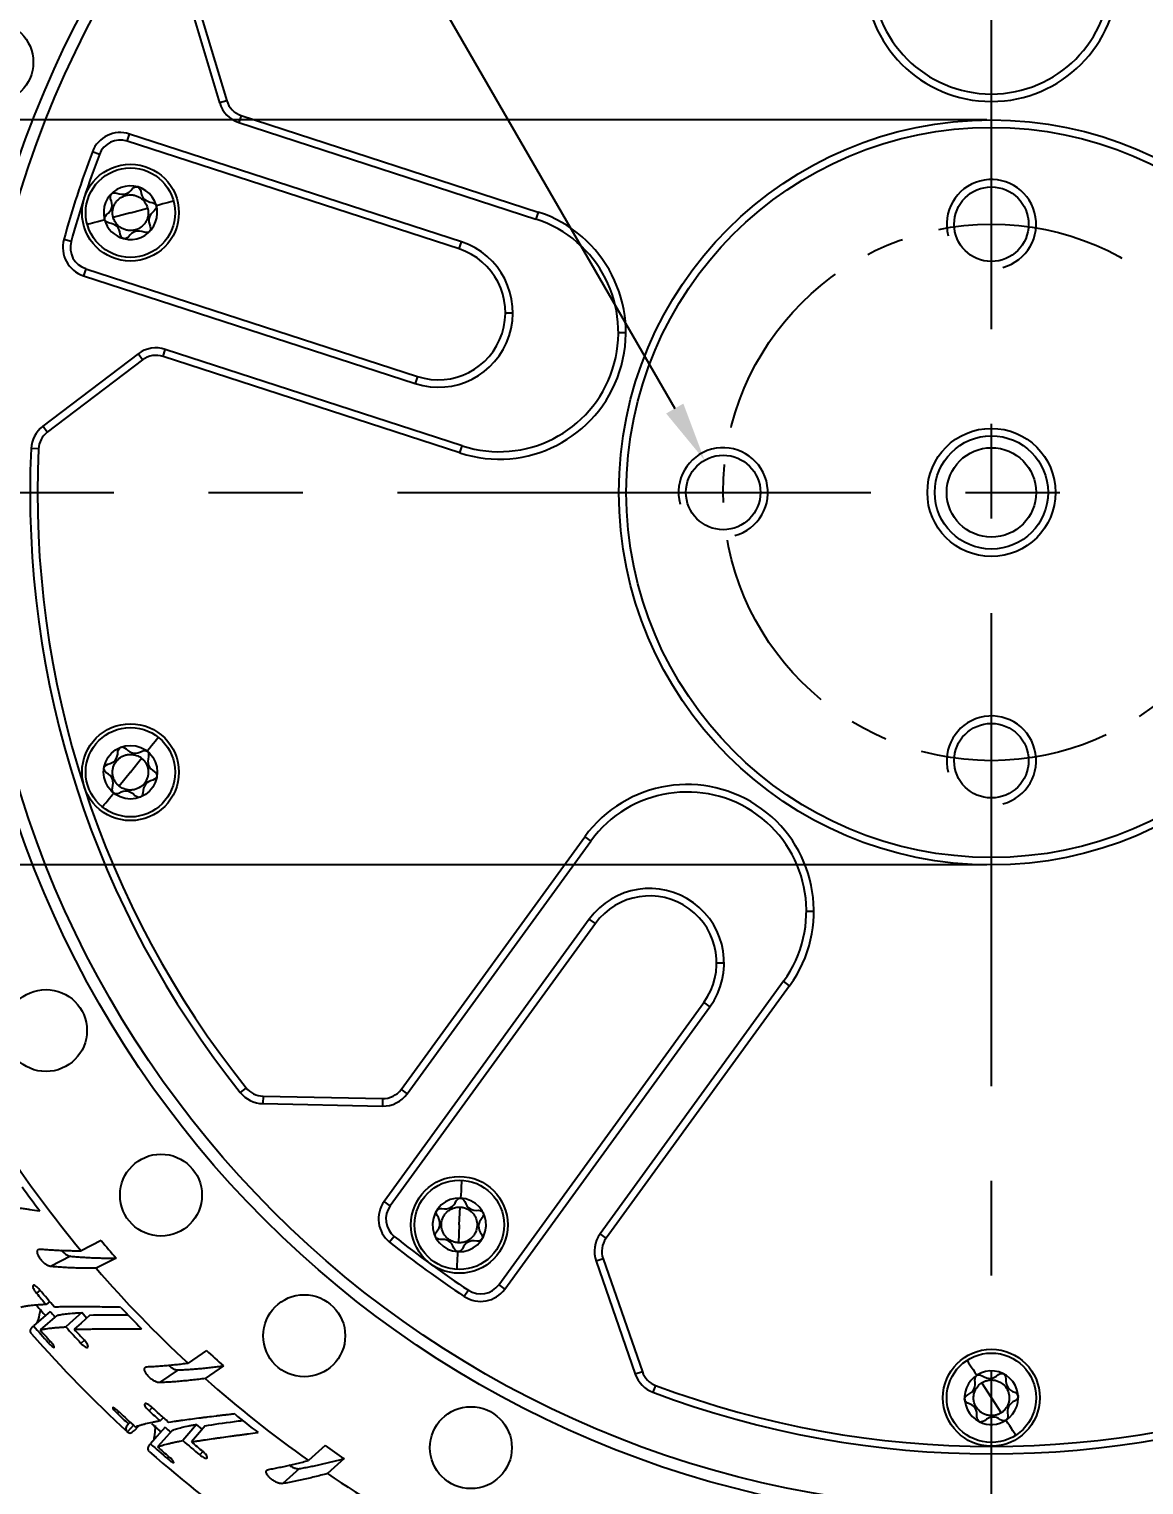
# Model space of a CAD drawing. Header units: millimetres. Extents: x 0 to 594, y 0 to 420.
# Drawn here: x 379.4 to 454.2, y 143.4 to 241.1 of the extents above; entities that cross this region are included whole.
import ezdxf

# ---------------------------------------------------------------- set-up
doc = ezdxf.new("R2010")
doc.units = ezdxf.units.MM
doc.header["$PDSIZE"] = -1
doc.linetypes.add('CENTERX2', pattern=[20.32, 12.7, -2.54, 2.54, -2.54])
doc.layers.add('중심선', color=1, linetype='CENTERX2')
doc.layers.add('치수', color=4, linetype='Continuous')
doc.styles.add('누리로봇 문자스타일_20230829', font='GOTHIC.TTF')
doc.dimstyles.new('A2기본 치수스타일', dxfattribs={"dimtxt": 4, "dimasz": 4, "dimexe": 0.5, "dimexo": 0.3, "dimgap": 1, "dimtad": 1, "dimtoh": 1, "dimdec": 1, "dimzin": 12, "dimdsep": 46, "dimtxsty": '누리로봇 문자스타일_20230829', "dimcen": 0.09, "dimclrd": 3, "dimclre": 3, "dimclrt": 3, "dimadec": 0, "dimazin": 3, "dimtm": 1e-09, "dimtfac": 1, "dimtdec": 1, "dimtofl": 0, "dimtmove": 0, "dimatfit": 3, "dimfxl": 1, "dimfrac": 2, "dimarcsym": 0})
doc.dimstyles.new('A2지시선 치수스타일', dxfattribs={"dimtxt": 4, "dimasz": 4, "dimexe": 0.5, "dimexo": 0.3, "dimgap": 0.396875, "dimtad": 0, "dimtih": 1, "dimtoh": 1, "dimdec": 1, "dimzin": 12, "dimdsep": 46, "dimtxsty": '누리로봇 문자스타일_20230829', "dimcen": 0.09, "dimclrd": 3, "dimclre": 3, "dimclrt": 3, "dimadec": 0, "dimazin": 3, "dimtm": 1e-09, "dimtfac": 1, "dimtdec": 1, "dimtofl": 0, "dimtmove": 0, "dimatfit": 3, "dimfxl": 1, "dimfrac": 2, "dimarcsym": 0})

# ---------------------------------------------------------------- blocks, each defined once
blk = doc.blocks.new('*D56')
at = {"layer": 'Defpoints', "color": 0}
for p in [(444, 235), (345.35, 185), (444, 185)]:
    blk.add_point(p, dxfattribs=at)
at = {"layer": '치수', "color": 3, "lineweight": -2}
for p, q in [((443.7, 235), (344.85, 235)), ((345.35, 231.5), (345.35, 188.5)), ((443.7, 185), (344.85, 185))]:
    blk.add_line(p, q, dxfattribs=at)
at = {"layer": '치수', "color": 3}
for points in [[(344.767, 231.5), (345.933, 231.5), (345.35, 235)], [(344.767, 188.5), (345.933, 188.5), (345.35, 185)]]:
    blk.add_solid(points, dxfattribs=at)
at = {"layer": '치수', "color": 3, "insert": (340.271, 210), "char_height": 5, "attachment_point": 5, "rotation": 90, "style": '누리로봇 문자스타일_20230829'}
blk.add_mtext('{\\fISOCPEUR|b0|i0|c0|p34;%%C}50 {\\H0.66x;\\S 0^ -0.04;}', dxfattribs=at)
blk = doc.blocks.new('*D65')
at = {"color": 3, "lineweight": -2}
for p, q in [((372.55, 295.65), (376.55, 295.65)), ((376.55, 295.65), (422.75, 215.629)), ((426, 209.91), (426, 210.09)), ((425.91, 210), (426.09, 210))]:
    blk.add_line(p, q, dxfattribs=at)
at = {"color": 3}
blk.add_solid([(423.327, 215.962), (422.173, 215.296), (424.75, 212.165)], dxfattribs=at)
at = {"layer": 'Defpoints', "color": 0}
for p in [(424.75, 212.165), (427.25, 207.835)]:
    blk.add_point(p, dxfattribs=at)
at = {"color": 3, "insert": (341.296, 295.65), "char_height": 4, "attachment_point": 4, "style": '누리로봇 문자스타일_20230829'}
blk.add_mtext('{\\fPMingLiU|b0|i0|c129|p0;4-M6x5DP\\PPCD36}', dxfattribs=at)

msp = doc.modelspace()

# ---------------------------------------------------------------- linework, layer by layer
at = {"color": 7, "linetype": 'Continuous', "lineweight": 25}
for p, q in [((389.888, 243.825), (392.21, 236.141)), ((390.367, 243.97), (392.689, 236.286)), ((392.689, 236.286), (392.21, 236.141)), ((393.661, 235.293), (393.507, 234.818)), ((393.507, 234.818), (413.436, 228.343)), ((393.661, 235.293), (413.591, 228.818)), ((386.004, 233.576), (386.158, 234.051)), ((408.275, 226.339), (386.004, 233.576)), ((408.429, 226.815), (386.158, 234.051)), ((384.137, 232.681), (383.67, 232.858)), ((386.223, 228.773), (385.064, 228.459)), ((386.223, 228.773), (387.378, 229.085)), ((413.591, 228.818), (413.436, 228.343)), ((382.239, 226.837), (381.756, 226.969)), ((408.275, 226.339), (408.429, 226.815)), ((383.222, 225.016), (383.068, 224.541)), ((383.222, 225.016), (405.494, 217.78)), ((383.068, 224.541), (405.339, 217.304)), ((411.384, 222.06), (411.884, 222.06)), ((418.964, 220.734), (419.464, 220.734)), ((386.736, 219.292), (380.341, 214.441)), ((387.038, 218.894), (380.643, 214.043)), ((387.038, 218.894), (386.736, 219.292)), ((388.408, 219.125), (388.563, 219.601)), ((408.337, 212.65), (388.408, 219.125)), ((408.492, 213.126), (388.563, 219.601)), ((405.494, 217.78), (405.339, 217.304)), ((380.643, 214.043), (380.341, 214.441)), ((408.337, 212.65), (408.492, 213.126)), ((442.485, 213.485), (442.477, 213.482)), ((380.051, 212.916), (379.552, 212.939)), ((442.477, 206.518), (442.485, 206.515)), ((386.223, 191.227), (386.974, 192.159)), ((386.223, 191.227), (385.469, 190.292)), ((404.389, 169.941), (416.706, 186.894)), ((404.794, 169.647), (417.11, 186.6)), ((416.706, 186.894), (417.11, 186.6)), ((431.583, 181.898), (432.083, 181.898)), ((417.016, 181.366), (403.252, 162.421)), ((417.421, 181.072), (403.656, 162.127)), ((417.421, 181.072), (417.016, 181.366)), ((425.561, 178.427), (426.061, 178.427)), ((430.055, 177.196), (417.738, 160.243)), ((430.459, 176.902), (418.142, 159.949)), ((430.459, 176.902), (430.055, 177.196)), ((410.937, 156.837), (424.702, 175.782)), ((411.342, 156.543), (425.106, 175.488)), ((424.702, 175.782), (425.106, 175.488)), ((393.978, 170.053), (393.588, 169.741)), ((395.119, 169.489), (395.109, 168.989)), ((395.119, 169.489), (403.145, 169.323)), ((403.145, 169.323), (403.134, 168.823)), ((404.389, 169.941), (404.794, 169.647)), ((395.109, 168.989), (403.134, 168.823)), ((403.656, 162.127), (403.252, 162.421)), ((408.292, 160.852), (408.352, 162.047)), ((408.292, 160.852), (408.232, 159.653)), ((418.142, 159.949), (417.738, 160.243)), ((384.257, 159.793), (382.921, 159.112)), ((403.931, 160.076), (403.618, 159.686)), ((382.196, 158.742), (380.859, 158.061)), ((385.256, 158.618), (383.919, 157.937)), ((417.939, 158.574), (417.467, 158.41)), ((417.467, 158.41), (420.104, 150.829)), ((417.939, 158.574), (420.577, 150.993)), ((380.157, 156.468), (379.919, 156.268)), ((408.901, 156.465), (408.627, 156.046)), ((410.937, 156.837), (411.342, 156.543)), ((380.803, 155.709), (380.566, 155.506)), ((383.283, 154.598), (382.95, 154.962)), ((391.322, 152.425), (390.086, 151.575)), ((389.415, 151.114), (388.179, 150.264)), ((392.465, 151.39), (391.229, 150.54)), ((420.577, 150.993), (420.104, 150.829)), ((421.465, 150.082), (421.289, 149.614)), ((444, 149.25), (443.346, 150.252)), ((387.691, 148.593), (387.481, 148.364)), ((444, 149.25), (444.656, 148.244)), ((386.195, 147.617), (386.085, 147.499)), ((388.43, 147.925), (388.222, 147.692)), ((386.486, 147.047), (386.755, 147.342)), ((391.034, 147.147), (390.656, 147.464)), ((399.288, 146.041), (398.173, 145.038)), ((400.556, 145.165), (399.441, 144.161)), ((397.568, 144.493), (396.453, 143.489))]:
    msp.add_line(p, q, dxfattribs=at)
at = {"color": 8, "linetype": 'Continuous', "lineweight": 25}
for p, q in [((380.83, 153.052), (380.712, 152.946)), ((383.129, 153.112), (382.902, 152.899)), ((385.465, 148.298), (385.356, 148.183)), ((386.426, 147.402), (386.019, 146.96)), ((391.076, 145.654), (390.878, 145.413)), ((388.803, 145.294), (388.701, 145.174))]:
    msp.add_line(p, q, dxfattribs=at)
at = {"color": 7, "linetype": 'Continuous', "lineweight": 25, "flags": 128}
for points in [[(389.119, 229.555), (389.097, 229.549), (389.031, 229.532), (388.924, 229.503), (388.78, 229.464), (388.605, 229.416), (388.404, 229.362), (388.187, 229.303), (387.961, 229.242)], [(383.327, 227.99), (383.349, 227.996), (383.415, 228.014), (383.522, 228.043), (383.666, 228.082), (383.842, 228.129), (384.042, 228.183), (384.26, 228.242), (384.486, 228.303)], [(384.485, 228.306), (384.485, 228.306), (384.485, 228.305), (384.485, 228.305), (384.485, 228.305), (384.485, 228.304), (384.485, 228.304), (384.486, 228.304), (384.486, 228.303)], [(385.758, 227.034), (385.761, 227.033), (385.762, 227.033), (385.764, 227.032), (385.766, 227.032), (385.768, 227.031), (385.769, 227.031)], [(388.106, 193.563), (388.092, 193.545), (388.049, 193.492), (387.979, 193.405), (387.886, 193.289), (387.772, 193.147), (387.641, 192.986), (387.5, 192.811), (387.353, 192.628)], [(384.34, 188.892), (384.355, 188.91), (384.398, 188.963), (384.467, 189.049), (384.561, 189.165), (384.675, 189.307), (384.805, 189.468), (384.947, 189.644), (385.094, 189.826)], [(408.443, 163.848), (408.442, 163.825), (408.438, 163.757), (408.433, 163.646), (408.425, 163.497), (408.416, 163.316), (408.406, 163.109), (408.394, 162.884), (408.382, 162.65)], [(408.141, 157.856), (408.143, 157.879), (408.146, 157.947), (408.152, 158.058), (408.159, 158.207), (408.168, 158.389), (408.179, 158.596), (408.19, 158.821), (408.202, 159.054)], [(408.199, 159.055), (408.199, 159.055), (408.199, 159.055), (408.2, 159.055), (408.2, 159.055), (408.201, 159.055), (408.201, 159.055), (408.201, 159.055), (408.202, 159.054)], [(408.202, 159.054), (408.203, 159.054), (408.204, 159.054), (408.205, 159.054), (408.206, 159.054), (408.208, 159.054), (408.209, 159.054), (408.21, 159.054)], [(380.837, 155.043), (380.21, 154.498), (379.718, 154.069)], [(381.274, 154.776), (380.653, 154.229), (380.165, 153.799)], [(382.95, 154.962), (382.355, 154.426), (381.887, 154.004)], [(383.504, 154.8), (382.916, 154.264), (382.455, 153.843)], [(442.361, 151.763), (442.373, 151.743), (442.411, 151.686), (442.471, 151.593), (442.553, 151.468), (442.652, 151.316), (442.766, 151.142), (442.889, 150.954), (443.016, 150.758)], [(443.184, 147.646), (443.185, 147.645), (443.186, 147.645), (443.187, 147.644), (443.188, 147.643), (443.19, 147.643), (443.192, 147.641), (443.193, 147.641)], [(444.981, 147.741), (444.981, 147.741), (444.982, 147.741), (444.982, 147.741), (444.982, 147.742), (444.983, 147.742), (444.983, 147.742), (444.983, 147.742), (444.984, 147.742)], [(445.639, 146.737), (445.627, 146.757), (445.589, 146.814), (445.529, 146.907), (445.447, 147.032), (445.348, 147.184), (445.234, 147.358), (445.111, 147.546), (444.984, 147.742)], [(388.551, 147.269), (388.001, 146.647), (387.568, 146.157)], [(389.019, 147.061), (388.474, 146.437), (388.046, 145.947)], [(390.656, 147.464), (390.136, 146.855), (389.728, 146.376)], [(391.227, 147.376), (390.714, 146.768), (390.311, 146.29)]]:
    msp.add_lwpolyline(points, dxfattribs=at)
at = {"color": 7, "linetype": 'Continuous', "lineweight": 25}
for centre, radius in [((444, 210), 69), ((444, 210), 68.2), ((376.95, 238.868), 2.75), ((444, 210), 25), ((444, 210), 24.5), ((386.223, 228.773), 3.25), ((386.223, 228.773), 3), ((444, 228), 2.5), ((444, 210), 4.3), ((444, 210), 3.8), ((426, 210), 2.5), ((386.223, 191.227), 3.25), ((444, 192), 2.5), ((386.223, 191.227), 3), ((386.223, 191.227), 1.8), ((380.557, 173.89), 2.75), ((388.272, 162.847), 2.75), ((408.292, 160.852), 3.25), ((408.292, 160.852), 3), ((397.885, 153.41), 2.75), ((444, 149.25), 3.25), ((444, 149.25), 3), ((409.069, 145.9), 2.75)]:
    msp.add_circle(centre, radius, dxfattribs=at)
msp.add_circle((444, 210), 3)
for centre, radius, start, end in [((444, 244.736), 8.5, 180, 0), ((444, 244.736), 8, 180, 0), ((394.125, 236.72), 2, 196.81646, 252), ((394.125, 236.72), 1.5, 196.81646, 252), ((385.54, 232.149), 2, 72, 159.24942), ((385.54, 232.149), 1.5, 72, 159.24942), ((444, 210), 64.515, 159.24942, 164.75058), ((444, 210), 64.015, 159.24942, 164.75058), ((386.223, 228.773), 1.8, 255.37831, 195.02628), ((444, 228), 3, 285, 195), ((410.964, 220.734), 8.5, 252, 71.99998), ((386.223, 228.773), 1.8, 195.12132, 255.02632), ((410.964, 220.734), 8, 252, 71.99998), ((383.686, 226.443), 2, 164.75058, 252), ((383.686, 226.443), 1.5, 164.75058, 252), ((406.884, 222.06), 5, 252, 71.99998), ((406.884, 222.06), 4.5, 252, 71.99998), ((387.945, 217.699), 2, 72, 127.18354), ((387.945, 217.699), 1.5, 72, 127.18354), ((381.55, 212.848), 2, 127.18354, 177.38911), ((381.55, 212.848), 1.5, 127.18354, 177.38911), ((426, 210), 3, 285, 195), ((444, 210), 64.515, 177.38911, 218.61089), ((444, 210), 64.015, 177.38911, 218.61089), ((444, 192), 3, 285, 195), ((423.583, 181.898), 8.5, 324, 143.99998), ((423.583, 181.898), 8, 324, 143.99998), ((421.061, 178.427), 5, 324, 143.99998), ((421.061, 178.427), 4.5, 324, 143.99998), ((395.15, 170.989), 1.5, 218.61089, 268.81646), ((395.15, 170.989), 2, 218.61089, 268.81646), ((403.176, 170.823), 2, 268.81646, 324), ((403.176, 170.823), 1.5, 268.81646, 324), ((444, 210), 79.5, 213.41045, 219.79934), ((444, 210), 80.015, 215.61088, 217.04301), ((404.87, 161.246), 2, 144, 231.24942), ((408.292, 160.852), 1.8, 267.37831, 267.02628), ((404.87, 161.246), 1.5, 144, 231.24942), ((419.356, 159.067), 2, 144, 199.18354), ((445.337, 210.681), 79.5, 219.79934, 220.91045), ((444, 210), 64.515, 231.24942, 236.75058), ((444, 210), 64.015, 231.24942, 236.75058), ((419.356, 159.067), 1.5, 144, 199.18354), ((444, 210), 79.5, 220.91045, 227.29934), ((409.724, 157.719), 2, 236.75058, 324), ((409.724, 157.719), 1.5, 236.75058, 324), ((444, 210), 83.627, 219.97978, 220.66492), ((444, 210), 84.15, 220.41853, 221.02586), ((444, 210), 83.724, 221.02588, 221.36092), ((444, 210), 80.015, 223.11088, 224.54301), ((444, 210), 85.65, 221.23146, 227.39388), ((444, 210), 85.208, 221.02588, 222.03454), ((444, 210), 85.05, 221.36091, 222.0346), ((444, 210), 83.627, 222.03519, 223.06289), ((444, 210), 83.315, 222.37917, 223.06687), ((445.236, 210.85), 79.5, 227.29934, 228.41045), ((444, 210), 79.5, 228.41045, 234.79934), ((421.993, 151.486), 2, 199.18354, 249.38911), ((421.993, 151.486), 1.5, 199.18354, 249.38911), ((444, 149.25), 1.8, 303.12132, 243.02628), ((444, 210), 64.515, 249.38911, 290.61089), ((444, 210), 64.015, 249.38911, 290.61089), ((444, 210), 85.208, 226.50855, 227.181), ((444, 210), 85.05, 226.503, 227.51354), ((444, 210), 83.627, 227.47978, 228.16492), ((444, 210), 84.15, 227.94031, 228.52607), ((444, 210), 80.015, 230.61088, 232.04301), ((444, 149.25), 1.8, 243.37831, 303.0263), ((444, 210), 83.724, 228.52588, 228.86092), ((444, 210), 85.65, 228.73205, 234.89379), ((444, 210), 85.208, 228.52588, 229.53454), ((444, 210), 85.05, 228.86091, 229.5346), ((444, 210), 83.627, 229.53519, 230.56289), ((444, 210), 83.315, 229.87917, 230.56687), ((445.115, 211.004), 79.5, 234.79934, 235.91045), ((444, 210), 79.5, 235.91045, 242.29934)]:
    msp.add_arc(centre, radius, start, end, dxfattribs=at)
for points in [[(384.626, 228.642), (384.994, 228.92), (385.083, 229.272), (384.893, 229.698)], [(384.893, 229.698), (384.863, 229.857), (384.88, 229.97), (384.942, 230.037)], [(384.95, 230.045), (385.02, 230.111), (385.14, 230.127), (385.312, 230.091)], [(385.312, 230.091), (385.736, 229.911), (386.086, 230.01), (386.36, 230.388)], [(386.36, 230.388), (386.483, 230.493), (386.589, 230.535), (386.678, 230.514)], [(386.688, 230.512), (386.781, 230.484), (386.854, 230.388), (386.909, 230.221)], [(386.909, 230.221), (386.965, 229.763), (387.226, 229.51), (387.69, 229.462)], [(384.485, 228.306), (384.462, 228.4), (384.509, 228.512), (384.626, 228.642)], [(387.821, 228.903), (387.452, 228.625), (387.363, 228.273), (387.554, 227.847)], [(387.69, 229.462), (387.843, 229.408), (387.932, 229.338), (387.959, 229.25)], [(387.962, 229.239), (387.984, 229.146), (387.937, 229.034), (387.821, 228.903)], [(384.757, 228.083), (384.604, 228.137), (384.514, 228.208), (384.488, 228.295)], [(385.538, 227.324), (385.481, 227.782), (385.221, 228.035), (384.757, 228.083)], [(387.135, 227.455), (386.71, 227.635), (386.361, 227.536), (386.087, 227.158)], [(387.554, 227.847), (387.584, 227.688), (387.567, 227.575), (387.504, 227.508)], [(385.758, 227.034), (385.666, 227.061), (385.592, 227.158), (385.538, 227.324)], [(386.087, 227.158), (385.964, 227.053), (385.858, 227.01), (385.769, 227.031)], [(387.497, 227.501), (387.427, 227.434), (387.306, 227.419), (387.135, 227.455)], [(384.711, 191.758), (385.161, 191.862), (385.385, 192.147), (385.384, 192.614)], [(385.384, 192.614), (385.422, 192.771), (385.483, 192.868), (385.567, 192.903)], [(385.577, 192.907), (385.668, 192.94), (385.784, 192.904), (385.927, 192.802)], [(385.927, 192.802), (386.241, 192.465), (386.601, 192.413), (387.005, 192.647)], [(387.005, 192.647), (387.16, 192.693), (387.274, 192.689), (387.347, 192.634)], [(387.355, 192.627), (387.429, 192.564), (387.456, 192.446), (387.439, 192.271)], [(384.603, 191.194), (384.485, 191.305), (384.432, 191.406), (384.444, 191.497)], [(384.445, 191.508), (384.463, 191.603), (384.551, 191.686), (384.711, 191.758)], [(387.439, 192.271), (387.304, 191.83), (387.439, 191.493), (387.844, 191.261)], [(385.008, 190.183), (385.142, 190.624), (385.008, 190.961), (384.603, 191.194)], [(387.735, 190.697), (387.286, 190.593), (387.062, 190.307), (387.062, 189.841)], [(388.001, 190.946), (387.984, 190.852), (387.895, 190.769), (387.735, 190.697)], [(387.844, 191.261), (387.961, 191.149), (388.014, 191.048), (388.003, 190.957)], [(385.091, 189.828), (385.018, 189.89), (384.99, 190.009), (385.008, 190.183)], [(385.442, 189.807), (385.287, 189.761), (385.173, 189.766), (385.1, 189.821)], [(386.52, 189.652), (386.205, 189.99), (385.846, 190.041), (385.442, 189.807)], [(386.869, 189.547), (386.779, 189.515), (386.662, 189.55), (386.52, 189.652)], [(387.062, 189.841), (387.025, 189.683), (386.964, 189.587), (386.879, 189.551)], [(407.126, 161.952), (407.579, 161.864), (407.9, 162.034), (408.09, 162.46)], [(408.09, 162.46), (408.188, 162.589), (408.283, 162.652), (408.374, 162.65)], [(408.385, 162.65), (408.481, 162.642), (408.573, 162.563), (408.662, 162.412)], [(408.662, 162.412), (408.812, 161.975), (409.119, 161.782), (409.583, 161.832)], [(406.798, 161.481), (406.736, 161.63), (406.729, 161.744), (406.776, 161.823)], [(406.757, 160.393), (407.059, 160.741), (407.073, 161.104), (406.798, 161.481)], [(406.782, 161.832), (406.836, 161.911), (406.951, 161.951), (407.126, 161.952)], [(409.827, 161.312), (409.525, 160.964), (409.511, 160.601), (409.786, 160.224)], [(409.583, 161.832), (409.744, 161.811), (409.846, 161.76), (409.89, 161.68)], [(409.895, 161.67), (409.937, 161.583), (409.914, 161.464), (409.827, 161.312)], [(406.689, 160.034), (406.647, 160.121), (406.67, 160.24), (406.757, 160.393)], [(409.786, 160.224), (409.848, 160.074), (409.855, 159.96), (409.808, 159.882)], [(380.056, 159.211), (380.087, 159.227), (380.125, 159.233), (380.169, 159.229)], [(407.001, 159.873), (406.84, 159.894), (406.738, 159.944), (406.694, 160.024)], [(407.922, 159.293), (407.772, 159.729), (407.465, 159.922), (407.001, 159.873)], [(408.199, 159.055), (408.103, 159.062), (408.011, 159.142), (407.922, 159.293)], [(408.495, 159.244), (408.396, 159.116), (408.301, 159.052), (408.21, 159.054)], [(409.458, 159.752), (409.005, 159.84), (408.684, 159.671), (408.495, 159.244)], [(409.802, 159.873), (409.748, 159.793), (409.633, 159.753), (409.458, 159.752)], [(381.125, 155.336), (380.796, 155.713), (380.471, 156.093), (380.15, 156.476)], [(387.232, 151.3), (387.261, 151.319), (387.298, 151.33), (387.342, 151.332)], [(442.891, 150.432), (442.895, 150.594), (442.935, 150.701), (443.01, 150.753)], [(443.019, 150.759), (443.101, 150.809), (443.222, 150.799), (443.382, 150.729)], [(443.382, 150.729), (443.76, 150.464), (444.123, 150.489), (444.469, 150.801)], [(444.469, 150.801), (444.611, 150.879), (444.724, 150.898), (444.807, 150.859)], [(444.816, 150.854), (444.901, 150.808), (444.953, 150.698), (444.972, 150.524)], [(444.972, 150.524), (444.932, 150.065), (445.134, 149.763), (445.578, 149.619)], [(442.411, 149.455), (442.829, 149.65), (442.989, 149.975), (442.891, 150.432)], [(445.578, 149.619), (445.716, 149.535), (445.789, 149.447), (445.797, 149.356)], [(442.203, 149.155), (442.2, 149.251), (442.269, 149.351), (442.411, 149.455)], [(442.422, 148.881), (442.284, 148.965), (442.211, 149.053), (442.203, 149.144)], [(443.028, 147.976), (443.068, 148.435), (442.866, 148.737), (442.422, 148.881)], [(445.589, 149.045), (445.171, 148.85), (445.011, 148.525), (445.109, 148.068)], [(445.797, 149.345), (445.8, 149.249), (445.731, 149.149), (445.589, 149.045)], [(443.184, 147.646), (443.099, 147.692), (443.047, 147.802), (443.028, 147.976)], [(443.531, 147.699), (443.389, 147.621), (443.276, 147.602), (443.193, 147.641)], [(444.618, 147.771), (444.24, 148.036), (443.877, 148.011), (443.531, 147.699)], [(444.981, 147.741), (444.899, 147.691), (444.778, 147.701), (444.618, 147.771)], [(445.109, 148.068), (445.105, 147.906), (445.065, 147.799), (444.99, 147.747)], [(395.38, 144.392), (395.405, 144.415), (395.441, 144.431), (395.485, 144.438)]]:
    msp.add_open_spline(points, degree=3, dxfattribs=at)
for points, knots in [([(385.064, 228.459), (385.056, 228.49), (385.041, 228.551), (385.028, 228.644), (385.021, 228.738), (385.022, 228.832), (385.035, 228.973), (385.077, 229.158), (385.175, 229.373), (385.312, 229.566), (385.541, 229.781), (385.9, 229.96), (386.3, 229.986), (386.606, 229.916), (386.822, 229.818), (387.015, 229.681), (387.159, 229.528), (387.261, 229.375), (387.332, 229.235), (387.363, 229.135), (387.378, 229.085)], [0, 0, 0, 0, 0.025213, 0.050192, 0.075093, 0.100073, 0.125288, 0.187844, 0.250406, 0.312962, 0.375524, 0.500028, 0.624532, 0.687088, 0.74965, 0.812206, 0.874768, 0.916662, 0.958164, 1, 1, 1, 1]), ([(387.378, 229.085), (387.386, 229.054), (387.401, 228.993), (387.414, 228.9), (387.421, 228.806), (387.42, 228.712), (387.407, 228.571), (387.365, 228.387), (387.267, 228.171), (387.13, 227.978), (386.901, 227.763), (386.542, 227.584), (386.142, 227.558), (385.836, 227.628), (385.62, 227.726), (385.427, 227.863), (385.283, 228.017), (385.181, 228.169), (385.11, 228.309), (385.079, 228.409), (385.064, 228.459)], [0, 0, 0, 0, 0.025234, 0.050224, 0.075125, 0.100094, 0.125286, 0.187843, 0.250405, 0.312961, 0.375523, 0.500028, 0.624532, 0.687089, 0.749651, 0.812207, 0.874769, 0.916633, 0.958134, 1, 1, 1, 1]), ([(385.469, 190.292), (385.445, 190.312), (385.397, 190.353), (385.331, 190.421), (385.271, 190.492), (385.217, 190.569), (385.144, 190.691), (385.07, 190.865), (385.022, 191.097), (385.02, 191.333), (385.079, 191.642), (385.264, 191.998), (385.572, 192.254), (385.861, 192.377), (386.093, 192.425), (386.33, 192.427), (386.537, 192.388), (386.708, 192.325), (386.849, 192.253), (386.932, 192.19), (386.974, 192.159)], [0, 0, 0, 0, 0.025213, 0.050192, 0.075093, 0.100073, 0.125288, 0.187844, 0.250406, 0.312962, 0.375524, 0.500028, 0.624532, 0.687088, 0.74965, 0.812206, 0.874768, 0.916662, 0.958164, 1, 1, 1, 1]), ([(386.974, 192.159), (386.998, 192.138), (387.047, 192.098), (387.112, 192.03), (387.172, 191.958), (387.227, 191.881), (387.299, 191.76), (387.374, 191.586), (387.421, 191.354), (387.424, 191.117), (387.365, 190.809), (387.18, 190.453), (386.871, 190.197), (386.582, 190.074), (386.35, 190.026), (386.114, 190.023), (385.907, 190.063), (385.735, 190.126), (385.595, 190.198), (385.511, 190.261), (385.469, 190.292)], [0, 0, 0, 0, 0.025234, 0.050224, 0.075125, 0.100094, 0.125286, 0.187843, 0.250405, 0.312961, 0.375523, 0.500028, 0.624532, 0.687089, 0.749651, 0.812207, 0.874769, 0.916633, 0.958134, 1, 1, 1, 1]), ([(375.651, 162.356), (375.746, 162.345), (375.833, 162.336), (375.95, 162.323), (376.006, 162.317), (376.064, 162.311), (376.092, 162.308), (376.106, 162.306), (376.111, 162.306), (376.115, 162.305), (376.116, 162.305), (376.198, 162.296), (376.319, 162.282), (376.444, 162.268), (376.529, 162.258), (376.572, 162.253), (376.785, 162.229), (377.048, 162.198), (377.319, 162.166), (377.502, 162.144), (377.594, 162.133), (377.877, 162.098), (378.166, 162.062), (378.512, 162.017), (378.662, 161.998), (378.763, 161.985), (378.812, 161.978), (378.967, 161.958), (379.123, 161.937), (379.305, 161.913), (379.396, 161.9), (379.442, 161.894), (379.461, 161.892), (379.474, 161.89), (379.482, 161.889), (379.656, 161.865), (379.87, 161.834), (380.134, 161.798)], [0, 0, 0, 0, 0.0625, 0.0625, 0.09375, 0.109375, 0.117188, 0.121094, 0.123047, 0.123047, 0.125, 0.125, 0.1875, 0.21875, 0.21875, 0.25, 0.25, 0.375, 0.4375, 0.4375, 0.5, 0.5, 0.625, 0.6875, 0.71875, 0.71875, 0.75, 0.75, 0.8125, 0.84375, 0.859375, 0.867188, 0.871094, 0.871094, 0.875, 0.875, 1, 1, 1, 1]), ([(408.232, 159.653), (408.2, 159.655), (408.137, 159.659), (408.045, 159.675), (407.954, 159.698), (407.864, 159.728), (407.735, 159.784), (407.572, 159.881), (407.397, 160.041), (407.256, 160.231), (407.122, 160.515), (407.063, 160.912), (407.162, 161.3), (407.323, 161.57), (407.483, 161.745), (407.673, 161.886), (407.863, 161.975), (408.039, 162.025), (408.195, 162.049), (408.3, 162.048), (408.352, 162.047)], [0, 0, 0, 0, 0.025213, 0.050192, 0.075093, 0.100073, 0.125288, 0.187844, 0.250406, 0.312962, 0.375524, 0.500028, 0.624532, 0.687088, 0.74965, 0.812206, 0.874768, 0.916662, 0.958164, 1, 1, 1, 1]), ([(408.352, 162.047), (408.384, 162.045), (408.446, 162.04), (408.539, 162.024), (408.63, 162.001), (408.719, 161.971), (408.849, 161.916), (409.012, 161.818), (409.187, 161.659), (409.328, 161.469), (409.461, 161.185), (409.521, 160.788), (409.422, 160.399), (409.261, 160.13), (409.101, 159.955), (408.911, 159.814), (408.721, 159.725), (408.544, 159.674), (408.389, 159.65), (408.284, 159.652), (408.232, 159.653)], [0, 0, 0, 0, 0.025234, 0.050224, 0.075125, 0.100094, 0.125286, 0.187843, 0.250405, 0.312961, 0.375523, 0.500028, 0.624532, 0.687089, 0.749651, 0.812207, 0.874769, 0.916633, 0.958134, 1, 1, 1, 1]), ([(380.859, 158.061), (380.843, 158.064), (380.811, 158.068), (380.759, 158.083), (380.704, 158.104), (380.648, 158.133), (380.588, 158.169), (380.517, 158.218), (380.434, 158.284), (380.312, 158.399), (380.166, 158.57), (380.033, 158.791), (379.978, 158.958), (379.971, 159.065), (379.984, 159.13), (380.011, 159.182), (380.041, 159.201), (380.056, 159.211)], [0, 0, 0, 0, 0.042923, 0.084781, 0.125996, 0.16701, 0.208273, 0.250222, 0.312972, 0.375441, 0.499538, 0.624102, 0.749015, 0.810998, 0.874566, 0.936997, 1, 1, 1, 1]), ([(380.169, 159.229), (380.296, 159.218), (380.549, 159.197), (380.937, 159.172), (381.327, 159.15), (381.721, 159.134), (382.117, 159.122), (382.517, 159.114), (382.786, 159.113), (382.921, 159.112)], [0, 0, 0, 0, 0.145843, 0.290693, 0.434549, 0.57741, 0.719274, 0.860139, 1, 1, 1, 1]), ([(381.58, 159.169), (381.609, 159.134), (381.696, 159.026), (381.861, 158.887), (381.986, 158.812), (382.046, 158.785), (382.062, 158.778), (382.116, 158.756), (382.161, 158.749), (382.196, 158.742)], [0, 0, 0, 0, 0.141683, 0.439184, 0.718394, 0.726362, 0.742127, 0.797032, 1, 1, 1, 1]), ([(382.196, 158.742), (382.319, 158.732), (382.564, 158.71), (382.939, 158.684), (383.317, 158.662), (383.698, 158.645), (384.083, 158.632), (384.471, 158.623), (384.861, 158.618), (385.124, 158.618), (385.256, 158.618)], [0, 0, 0, 0, 0.127806, 0.254811, 0.381017, 0.506422, 0.631025, 0.754824, 0.877816, 1, 1, 1, 1]), ([(383.919, 157.937), (383.769, 157.937), (383.468, 157.937), (383.022, 157.944), (382.58, 157.956), (382.142, 157.973), (381.709, 157.996), (381.28, 158.025), (381, 158.049), (380.859, 158.061)], [0, 0, 0, 0, 0.139796, 0.280617, 0.42246, 0.565322, 0.7092, 0.854092, 1, 1, 1, 1]), ([(380.15, 156.476), (380.063, 156.585), (379.963, 156.681), (379.787, 156.798), (379.718, 156.814), (379.655, 156.755), (379.662, 156.682), (379.75, 156.487), (379.827, 156.372), (379.919, 156.268)], [0, 0, 0, 0, 0.25, 0.25, 0.5, 0.5, 0.75, 0.75, 1, 1, 1, 1]), ([(380.566, 155.506), (380.505, 155.503), (380.452, 155.5), (380.383, 155.497), (380.351, 155.496), (380.319, 155.494), (380.304, 155.493), (380.298, 155.493), (380.294, 155.493), (380.293, 155.493), (380.248, 155.49), (380.184, 155.487), (380.108, 155.482), (380.075, 155.479), (380.054, 155.478), (380.042, 155.477), (379.865, 155.464), (379.71, 155.45), (379.497, 155.426), (379.395, 155.413), (379.283, 155.397), (379.229, 155.389), (379.207, 155.385), (379.192, 155.382), (379.184, 155.381), (379.146, 155.375), (379.102, 155.367), (379.054, 155.358), (379.031, 155.354), (379.02, 155.351), (379.015, 155.35), (379.012, 155.35), (379.01, 155.349), (378.973, 155.342), (378.923, 155.329), (378.861, 155.315)], [0, 0, 0, 0, 0.0625, 0.0625, 0.09375, 0.109375, 0.117188, 0.121094, 0.121094, 0.125, 0.125, 0.1875, 0.21875, 0.234375, 0.234375, 0.25, 0.25, 0.5, 0.5, 0.625, 0.6875, 0.71875, 0.734375, 0.734375, 0.75, 0.75, 0.8125, 0.84375, 0.859375, 0.867188, 0.871094, 0.871094, 0.875, 0.875, 1, 1, 1, 1]), ([(385.587, 155.317), (385.454, 155.319), (385.334, 155.322), (385.173, 155.325), (385.097, 155.327), (385.017, 155.328), (384.979, 155.329), (384.963, 155.329), (384.952, 155.33), (384.948, 155.33), (384.839, 155.331), (384.684, 155.334), (384.502, 155.336), (384.424, 155.337), (384.372, 155.338), (384.345, 155.338), (384.118, 155.341), (383.82, 155.344), (383.53, 155.345), (383.338, 155.346), (383.242, 155.346), (382.963, 155.347), (382.781, 155.347), (382.425, 155.346), (382.252, 155.346), (381.996, 155.344), (381.871, 155.343), (381.729, 155.342), (381.658, 155.342), (381.624, 155.341), (381.609, 155.341), (381.599, 155.341), (381.593, 155.341), (381.468, 155.34), (381.311, 155.337), (381.125, 155.336)], [0, 0, 0, 0, 0.0625, 0.0625, 0.09375, 0.109375, 0.117188, 0.121094, 0.121094, 0.125, 0.125, 0.1875, 0.21875, 0.234375, 0.234375, 0.25, 0.25, 0.375, 0.4375, 0.4375, 0.5, 0.5, 0.625, 0.625, 0.75, 0.75, 0.8125, 0.84375, 0.859375, 0.867188, 0.871094, 0.871094, 0.875, 0.875, 1, 1, 1, 1]), ([(380.183, 155.185), (380.158, 155.052), (380.083, 154.653), (380.004, 154.425), (379.952, 154.273)], [0, 0, 0, 0, 0.3341941, 1, 1, 1, 1]), ([(381.274, 154.776), (381.301, 154.782), (381.348, 154.792), (381.448, 154.815), (381.636, 154.848), (381.956, 154.893), (382.336, 154.927), (382.626, 154.947), (382.805, 154.955), (382.897, 154.96), (382.95, 154.962)], [0, 0, 0, 0, 0.0723163, 0.1247866, 0.2496273, 0.4994672, 0.7495811, 0.8747516, 0.9281304, 1, 1, 1, 1]), ([(383.504, 154.8), (384.117, 154.81), (384.873, 154.823), (385.878, 154.816), (386.068, 154.815)], [0, 0, 0, 0, 0.810117, 1, 1, 1, 1]), ([(379.587, 153.548), (379.576, 153.56), (379.568, 153.571), (379.557, 153.586), (379.553, 153.593), (379.549, 153.6), (379.547, 153.603), (379.546, 153.604), (379.545, 153.605), (379.545, 153.605), (379.54, 153.615), (379.532, 153.63), (379.526, 153.648), (379.523, 153.656), (379.521, 153.661), (379.521, 153.664), (379.509, 153.707), (379.509, 153.75), (379.525, 153.815), (379.537, 153.848), (379.559, 153.888), (379.572, 153.908), (379.578, 153.916), (379.582, 153.922), (379.583, 153.925), (379.594, 153.94), (379.608, 153.958), (379.625, 153.978), (379.634, 153.988), (379.639, 153.993), (379.641, 153.995), (379.642, 153.996), (379.643, 153.997), (379.658, 154.014), (379.682, 154.037), (379.718, 154.069)], [0, 0, 0, 0, 0.0625, 0.0625, 0.09375, 0.109375, 0.117187, 0.121094, 0.121094, 0.125, 0.125, 0.1875, 0.21875, 0.234375, 0.234375, 0.25, 0.25, 0.5, 0.5, 0.625, 0.6875, 0.71875, 0.734375, 0.734375, 0.75, 0.75, 0.8125, 0.84375, 0.859375, 0.867187, 0.871094, 0.871094, 0.875, 0.875, 1, 1, 1, 1]), ([(380.165, 153.799), (380.196, 153.806), (380.224, 153.813), (380.262, 153.822), (380.28, 153.826), (380.298, 153.83), (380.306, 153.832), (380.31, 153.833), (380.312, 153.833), (380.313, 153.833), (380.34, 153.839), (380.38, 153.847), (380.43, 153.856), (380.453, 153.86), (380.468, 153.863), (380.476, 153.865), (380.603, 153.887), (380.735, 153.906), (380.95, 153.932), (381.063, 153.944), (381.203, 153.957), (381.274, 153.964), (381.305, 153.966), (381.326, 153.968), (381.336, 153.969), (381.391, 153.973), (381.457, 153.978), (381.533, 153.984), (381.571, 153.986), (381.59, 153.987), (381.598, 153.988), (381.603, 153.988), (381.607, 153.989), (381.672, 153.993), (381.764, 153.997), (381.887, 154.004)], [0, 0, 0, 0, 0.0625, 0.0625, 0.09375, 0.109375, 0.117187, 0.121094, 0.121094, 0.125, 0.125, 0.1875, 0.21875, 0.234375, 0.234375, 0.25, 0.25, 0.5, 0.5, 0.625, 0.6875, 0.71875, 0.734375, 0.734375, 0.75, 0.75, 0.8125, 0.84375, 0.859375, 0.867187, 0.871094, 0.871094, 0.875, 0.875, 1, 1, 1, 1]), ([(382.455, 153.843), (382.55, 153.844), (382.638, 153.846), (382.756, 153.849), (382.811, 153.85), (382.87, 153.851), (382.898, 153.852), (382.912, 153.852), (382.917, 153.852), (382.921, 153.852), (382.923, 153.852), (383.004, 153.854), (383.126, 153.856), (383.252, 153.858), (383.338, 153.86), (383.381, 153.861), (383.596, 153.864), (383.86, 153.868), (384.133, 153.871), (384.318, 153.873), (384.41, 153.874), (384.695, 153.877), (384.987, 153.879), (385.335, 153.88), (385.487, 153.88), (385.588, 153.88), (385.638, 153.88), (385.795, 153.88), (385.952, 153.88), (386.135, 153.88), (386.227, 153.879), (386.273, 153.879), (386.293, 153.879), (386.306, 153.879), (386.314, 153.879), (386.489, 153.878), (386.706, 153.875), (386.972, 153.874)], [0, 0, 0, 0, 0.0625, 0.0625, 0.09375, 0.109375, 0.117187, 0.121094, 0.123047, 0.123047, 0.125, 0.125, 0.1875, 0.21875, 0.21875, 0.25, 0.25, 0.375, 0.4375, 0.4375, 0.5, 0.5, 0.625, 0.6875, 0.71875, 0.71875, 0.75, 0.75, 0.8125, 0.84375, 0.859375, 0.867187, 0.871094, 0.871094, 0.875, 0.875, 1, 1, 1, 1]), ([(380.712, 152.946), (380.802, 152.848), (380.892, 152.759), (381.039, 152.639), (381.089, 152.613), (381.12, 152.641), (381.1, 152.694), (380.997, 152.853), (380.918, 152.954), (380.83, 153.052)], [0, 0, 0, 0, 0.25, 0.25, 0.5, 0.5, 0.75, 0.75, 1, 1, 1, 1]), ([(382.902, 152.899), (382.993, 152.802), (383.091, 152.721), (383.261, 152.623), (383.327, 152.61), (383.389, 152.665), (383.383, 152.73), (383.299, 152.907), (383.224, 153.011), (383.133, 153.108)], [0, 0, 0, 0, 0.25, 0.25, 0.5, 0.5, 0.75, 0.75, 1, 1, 1, 1]), ([(387.342, 151.332), (387.469, 151.338), (387.723, 151.35), (388.111, 151.375), (388.5, 151.405), (388.893, 151.44), (389.288, 151.48), (389.685, 151.525), (389.952, 151.558), (390.086, 151.575)], [0, 0, 0, 0, 0.1458503, 0.290705, 0.4345636, 0.5774249, 0.7192867, 0.8601462, 1, 1, 1, 1]), ([(388.749, 151.456), (388.782, 151.425), (388.882, 151.329), (389.064, 151.214), (389.198, 151.155), (389.261, 151.136), (389.278, 151.132), (389.334, 151.117), (389.379, 151.115), (389.415, 151.114)], [0, 0, 0, 0, 0.141687, 0.439186, 0.718393, 0.726363, 0.742126, 0.797032, 1, 1, 1, 1]), ([(388.179, 150.264), (388.162, 150.264), (388.13, 150.264), (388.076, 150.272), (388.02, 150.287), (387.96, 150.308), (387.896, 150.335), (387.819, 150.374), (387.728, 150.429), (387.592, 150.527), (387.425, 150.677), (387.265, 150.88), (387.189, 151.038), (387.167, 151.143), (387.171, 151.21), (387.191, 151.264), (387.219, 151.288), (387.232, 151.3)], [0, 0, 0, 0, 0.042921, 0.084777, 0.125991, 0.167006, 0.208269, 0.250222, 0.312972, 0.375441, 0.499538, 0.624102, 0.749015, 0.810997, 0.874566, 0.936997, 1, 1, 1, 1]), ([(391.229, 150.54), (391.08, 150.521), (390.781, 150.482), (390.339, 150.43), (389.899, 150.384), (389.462, 150.344), (389.03, 150.311), (388.6, 150.283), (388.32, 150.271), (388.179, 150.264)], [0, 0, 0, 0, 0.139776, 0.280585, 0.422422, 0.565283, 0.709168, 0.854073, 1, 1, 1, 1]), ([(389.415, 151.114), (389.538, 151.119), (389.784, 151.13), (390.159, 151.153), (390.537, 151.181), (390.917, 151.213), (391.301, 151.251), (391.686, 151.293), (392.074, 151.339), (392.335, 151.373), (392.465, 151.39)], [0, 0, 0, 0, 0.127806, 0.254811, 0.381017, 0.506422, 0.631025, 0.754824, 0.877816, 1, 1, 1, 1]), ([(443.346, 150.252), (443.373, 150.269), (443.427, 150.302), (443.511, 150.343), (443.598, 150.379), (443.688, 150.406), (443.826, 150.438), (444.015, 150.455), (444.25, 150.428), (444.475, 150.358), (444.751, 150.206), (445.032, 149.92), (445.18, 149.548), (445.208, 149.235), (445.182, 149), (445.111, 148.774), (445.01, 148.59), (444.896, 148.445), (444.785, 148.335), (444.699, 148.274), (444.656, 148.244)], [0, 0, 0, 0, 0.025234, 0.050224, 0.075125, 0.100094, 0.125286, 0.187843, 0.250405, 0.312961, 0.375523, 0.500028, 0.624532, 0.687089, 0.749651, 0.812207, 0.874769, 0.916633, 0.958134, 1, 1, 1, 1]), ([(444.656, 148.244), (444.63, 148.227), (444.576, 148.194), (444.492, 148.153), (444.405, 148.117), (444.315, 148.089), (444.177, 148.058), (443.988, 148.041), (443.753, 148.067), (443.527, 148.138), (443.252, 148.29), (442.971, 148.576), (442.822, 148.948), (442.794, 149.261), (442.821, 149.496), (442.891, 149.722), (442.993, 149.906), (443.106, 150.051), (443.218, 150.162), (443.303, 150.222), (443.346, 150.252)], [0, 0, 0, 0, 0.0252132, 0.0501922, 0.0750929, 0.1000728, 0.1252877, 0.187844, 0.2504058, 0.3129621, 0.3755239, 0.5000278, 0.6245317, 0.687088, 0.7496498, 0.8122061, 0.8747679, 0.9166624, 0.9581637, 1, 1, 1, 1]), ([(385.459, 148.304), (385.362, 148.395), (385.264, 148.476), (385.108, 148.582), (385.057, 148.603), (385.03, 148.57), (385.056, 148.518), (385.173, 148.368), (385.26, 148.274), (385.356, 148.183)], [0, 0, 0, 0, 0.25, 0.25, 0.5, 0.5, 0.75, 0.75, 1, 1, 1, 1]), ([(387.682, 148.6), (387.582, 148.697), (387.471, 148.779), (387.28, 148.872), (387.21, 148.879), (387.155, 148.812), (387.172, 148.741), (387.285, 148.559), (387.376, 148.455), (387.481, 148.364)], [0, 0, 0, 0, 0.25, 0.25, 0.5, 0.5, 0.75, 0.75, 1, 1, 1, 1]), ([(388.798, 147.597), (388.588, 147.783), (388.214, 148.115), (387.845, 148.452), (387.682, 148.6)], [0, 0, 0, 0, 0.559998, 1, 1, 1, 1]), ([(388.222, 147.692), (388.162, 147.681), (388.109, 147.672), (388.041, 147.66), (388.01, 147.654), (387.978, 147.648), (387.964, 147.646), (387.958, 147.645), (387.954, 147.644), (387.953, 147.644), (387.908, 147.635), (387.845, 147.623), (387.771, 147.608), (387.739, 147.602), (387.717, 147.598), (387.706, 147.595), (387.532, 147.559), (387.38, 147.525), (387.172, 147.473), (387.072, 147.447), (386.964, 147.417), (386.912, 147.401), (386.89, 147.395), (386.875, 147.39), (386.868, 147.388), (386.831, 147.377), (386.788, 147.364), (386.742, 147.348), (386.72, 147.341), (386.709, 147.337), (386.705, 147.336), (386.702, 147.335), (386.7, 147.334), (386.664, 147.321), (386.615, 147.303), (386.556, 147.281)], [0, 0, 0, 0, 0.0625, 0.0625, 0.09375, 0.109375, 0.117187, 0.121094, 0.121094, 0.125, 0.125, 0.1875, 0.21875, 0.234375, 0.234375, 0.25, 0.25, 0.5, 0.5, 0.625, 0.6875, 0.71875, 0.734375, 0.734375, 0.75, 0.75, 0.8125, 0.84375, 0.859375, 0.867187, 0.871094, 0.871094, 0.875, 0.875, 1, 1, 1, 1]), ([(393.224, 148.16), (393.092, 148.145), (392.973, 148.132), (392.813, 148.114), (392.738, 148.106), (392.658, 148.097), (392.62, 148.093), (392.604, 148.091), (392.593, 148.09), (392.589, 148.089), (392.481, 148.077), (392.327, 148.059), (392.146, 148.038), (392.069, 148.029), (392.017, 148.022), (391.99, 148.019), (391.765, 147.992), (391.469, 147.956), (391.181, 147.92), (390.991, 147.896), (390.896, 147.883), (390.619, 147.848), (390.439, 147.824), (390.086, 147.777), (389.914, 147.753), (389.661, 147.719), (389.537, 147.701), (389.396, 147.682), (389.326, 147.672), (389.292, 147.667), (389.277, 147.665), (389.267, 147.664), (389.261, 147.663), (389.137, 147.645), (388.983, 147.622), (388.798, 147.597)], [0, 0, 0, 0, 0.0625, 0.0625, 0.09375, 0.109375, 0.117187, 0.121094, 0.121094, 0.125, 0.125, 0.1875, 0.21875, 0.234375, 0.234375, 0.25, 0.25, 0.375, 0.4375, 0.4375, 0.5, 0.5, 0.625, 0.625, 0.75, 0.75, 0.8125, 0.84375, 0.859375, 0.867187, 0.871094, 0.871094, 0.875, 0.875, 1, 1, 1, 1]), ([(391.227, 147.376), (391.833, 147.466), (392.581, 147.578), (393.578, 147.702), (393.767, 147.726)], [0, 0, 0, 0, 0.8101177, 1, 1, 1, 1]), ([(386.085, 147.499), (386.07, 147.481), (386.057, 147.465), (386.041, 147.445), (386.034, 147.436), (386.027, 147.427), (386.024, 147.423), (386.022, 147.421), (386.022, 147.42), (386.021, 147.419), (386.012, 147.406), (385.999, 147.387), (385.985, 147.364), (385.98, 147.355), (385.976, 147.348), (385.974, 147.344), (385.945, 147.291), (385.929, 147.243), (385.921, 147.176), (385.921, 147.143), (385.927, 147.106), (385.933, 147.088), (385.935, 147.081), (385.937, 147.076), (385.938, 147.073), (385.943, 147.06), (385.95, 147.045), (385.96, 147.029), (385.965, 147.021), (385.968, 147.017), (385.969, 147.015), (385.97, 147.014), (385.97, 147.014), (385.98, 147.001), (385.995, 146.982), (386.019, 146.96)], [0, 0, 0, 0, 0.0625, 0.0625, 0.09375, 0.109375, 0.117188, 0.121094, 0.121094, 0.125, 0.125, 0.1875, 0.21875, 0.234375, 0.234375, 0.25, 0.25, 0.5, 0.5, 0.625, 0.6875, 0.71875, 0.734375, 0.734375, 0.75, 0.75, 0.8125, 0.84375, 0.859375, 0.867187, 0.871094, 0.871094, 0.875, 0.875, 1, 1, 1, 1]), ([(386.019, 146.96), (386.096, 146.912), (386.239, 146.824), (386.41, 146.988), (386.488, 147.064)], [0, 0, 0, 0, 0.5388114, 1, 1, 1, 1]), ([(387.888, 147.396), (387.879, 147.235), (387.856, 146.802), (387.805, 146.548), (387.773, 146.39)], [0, 0, 0, 0, 0.373296, 1, 1, 1, 1]), ([(389.019, 147.061), (389.045, 147.07), (389.09, 147.087), (389.186, 147.122), (389.368, 147.18), (389.679, 147.266), (390.052, 147.349), (390.337, 147.407), (390.513, 147.438), (390.604, 147.455), (390.656, 147.464)], [0, 0, 0, 0, 0.0723163, 0.1247866, 0.2496273, 0.4994672, 0.7495811, 0.8747516, 0.9281304, 1, 1, 1, 1]), ([(390.311, 146.29), (390.406, 146.304), (390.492, 146.317), (390.609, 146.335), (390.664, 146.344), (390.722, 146.353), (390.75, 146.357), (390.763, 146.359), (390.769, 146.36), (390.773, 146.36), (390.774, 146.361), (390.855, 146.373), (390.975, 146.391), (391.1, 146.41), (391.184, 146.422), (391.228, 146.429), (391.44, 146.46), (391.701, 146.498), (391.972, 146.537), (392.154, 146.563), (392.246, 146.576), (392.528, 146.616), (392.817, 146.656), (393.162, 146.703), (393.312, 146.723), (393.413, 146.736), (393.462, 146.743), (393.618, 146.763), (393.773, 146.784), (393.955, 146.807), (394.047, 146.819), (394.092, 146.824), (394.112, 146.827), (394.125, 146.829), (394.133, 146.83), (394.306, 146.852), (394.522, 146.877), (394.785, 146.911)], [0, 0, 0, 0, 0.0625, 0.0625, 0.09375, 0.109375, 0.117188, 0.121094, 0.123047, 0.123047, 0.125, 0.125, 0.1875, 0.21875, 0.21875, 0.25, 0.25, 0.375, 0.4375, 0.4375, 0.5, 0.5, 0.625, 0.6875, 0.71875, 0.71875, 0.75, 0.75, 0.8125, 0.84375, 0.859375, 0.867188, 0.871094, 0.871094, 0.875, 0.875, 1, 1, 1, 1]), ([(387.506, 145.623), (387.494, 145.634), (387.484, 145.644), (387.472, 145.657), (387.467, 145.663), (387.462, 145.67), (387.459, 145.673), (387.458, 145.674), (387.458, 145.675), (387.458, 145.675), (387.451, 145.684), (387.442, 145.698), (387.433, 145.714), (387.429, 145.722), (387.427, 145.727), (387.426, 145.729), (387.408, 145.771), (387.402, 145.813), (387.41, 145.88), (387.418, 145.914), (387.435, 145.956), (387.444, 145.978), (387.449, 145.987), (387.452, 145.993), (387.454, 145.996), (387.463, 146.013), (387.474, 146.032), (387.489, 146.055), (387.496, 146.066), (387.5, 146.071), (387.502, 146.074), (387.503, 146.075), (387.503, 146.076), (387.517, 146.094), (387.537, 146.12), (387.568, 146.157)], [0, 0, 0, 0, 0.0625, 0.0625, 0.09375, 0.109375, 0.117188, 0.121094, 0.121094, 0.125, 0.125, 0.1875, 0.21875, 0.234375, 0.234375, 0.25, 0.25, 0.5, 0.5, 0.625, 0.6875, 0.71875, 0.734375, 0.734375, 0.75, 0.75, 0.8125, 0.84375, 0.859375, 0.867188, 0.871094, 0.871094, 0.875, 0.875, 1, 1, 1, 1]), ([(388.046, 145.947), (388.077, 145.959), (388.104, 145.969), (388.14, 145.983), (388.157, 145.989), (388.174, 145.996), (388.183, 145.999), (388.186, 146), (388.188, 146.001), (388.189, 146.001), (388.215, 146.01), (388.253, 146.023), (388.302, 146.039), (388.324, 146.046), (388.339, 146.051), (388.347, 146.053), (388.47, 146.092), (388.598, 146.128), (388.808, 146.182), (388.918, 146.209), (389.055, 146.24), (389.125, 146.256), (389.156, 146.262), (389.176, 146.267), (389.186, 146.269), (389.24, 146.281), (389.305, 146.294), (389.379, 146.309), (389.416, 146.317), (389.435, 146.321), (389.443, 146.322), (389.448, 146.323), (389.451, 146.324), (389.516, 146.336), (389.607, 146.353), (389.728, 146.376)], [0, 0, 0, 0, 0.0625, 0.0625, 0.09375, 0.109375, 0.117187, 0.121094, 0.121094, 0.125, 0.125, 0.1875, 0.21875, 0.234375, 0.234375, 0.25, 0.25, 0.5, 0.5, 0.625, 0.6875, 0.71875, 0.734375, 0.734375, 0.75, 0.75, 0.8125, 0.84375, 0.859375, 0.867188, 0.871094, 0.871094, 0.875, 0.875, 1, 1, 1, 1]), ([(390.878, 145.413), (390.93, 145.373), (391.034, 145.294), (391.185, 145.215), (391.304, 145.183), (391.374, 145.204), (391.384, 145.276), (391.332, 145.386), (391.227, 145.52), (391.129, 145.607), (391.08, 145.65)], [0, 0, 0, 0, 0.125161, 0.249983, 0.374979, 0.500033, 0.625106, 0.750017, 0.875009, 1, 1, 1, 1]), ([(388.701, 145.174), (388.802, 145.087), (388.904, 145.011), (389.065, 144.912), (389.118, 144.892), (389.145, 144.924), (389.118, 144.974), (388.995, 145.119), (388.904, 145.208), (388.803, 145.294)], [0, 0, 0, 0, 0.25, 0.25, 0.5, 0.5, 0.75, 0.75, 1, 1, 1, 1]), ([(395.485, 144.438), (395.61, 144.461), (395.86, 144.506), (396.241, 144.581), (396.623, 144.662), (397.008, 144.748), (397.394, 144.839), (397.782, 144.935), (398.043, 145.004), (398.173, 145.038)], [0, 0, 0, 0, 0.145859, 0.29072, 0.434582, 0.577443, 0.719302, 0.860155, 1, 1, 1, 1]), ([(396.863, 144.746), (396.9, 144.719), (397.012, 144.637), (397.207, 144.546), (397.347, 144.505), (397.413, 144.495), (397.43, 144.493), (397.487, 144.486), (397.532, 144.49), (397.568, 144.493)], [0, 0, 0, 0, 0.14168, 0.439183, 0.718392, 0.726361, 0.742125, 0.797031, 1, 1, 1, 1]), ([(397.568, 144.493), (397.69, 144.514), (397.932, 144.557), (398.301, 144.629), (398.672, 144.706), (399.045, 144.788), (399.42, 144.875), (399.797, 144.967), (400.175, 145.063), (400.429, 145.131), (400.556, 145.165)], [0, 0, 0, 0, 0.1278059, 0.2548115, 0.381017, 0.5064218, 0.6310247, 0.7548237, 0.8778164, 1, 1, 1, 1]), ([(396.453, 143.489), (396.437, 143.487), (396.405, 143.483), (396.351, 143.484), (396.293, 143.491), (396.23, 143.504), (396.164, 143.523), (396.083, 143.551), (395.985, 143.594), (395.837, 143.674), (395.652, 143.8), (395.467, 143.98), (395.371, 144.127), (395.336, 144.229), (395.331, 144.295), (395.344, 144.352), (395.368, 144.378), (395.38, 144.392)], [0, 0, 0, 0, 0.042919, 0.084773, 0.125986, 0.167001, 0.208266, 0.250222, 0.312971, 0.375442, 0.499538, 0.624102, 0.749015, 0.810996, 0.874566, 0.936997, 1, 1, 1, 1]), ([(399.441, 144.161), (399.296, 144.122), (399.005, 144.045), (398.573, 143.936), (398.143, 143.833), (397.716, 143.736), (397.291, 143.646), (396.869, 143.563), (396.592, 143.514), (396.453, 143.489)], [0, 0, 0, 0, 0.139756, 0.280551, 0.422381, 0.565243, 0.709134, 0.854053, 1, 1, 1, 1])]:
    msp.add_open_spline(points, degree=3, knots=knots, dxfattribs=at)
at = {"layer": '중심선', "ltscale": 2.5}
for p, q in [((444, 119.353), (444, 300.647)), ((353.35, 210), (534.644, 210))]:
    msp.add_line(p, q, dxfattribs=at)
at = {"layer": '중심선'}
msp.add_circle((444, 210), 18, dxfattribs=at)

# ---------------------------------------------------------------- dimensions: what is measured, and where the dimension line sits
dim = msp.add_diameter_dim_2p(p1=(427.25, 207.835), p2=(424.75, 212.165), text='{\\fPMingLiU|b0|i0|c129|p0;4-M6x5DP\\PPCD36}', dimstyle='A2지시선 치수스타일')
dim.commit()
dim.dimension.update_dxf_attribs({"geometry": '*D65', "text_midpoint": (356.725, 295.65), "dimtype": 163})
at = {"layer": '치수'}
dim = msp.add_linear_dim(base=(345.35, 185), p1=(444, 235), p2=(444, 185), angle=90, text='{\\fISOCPEUR|b0|i0|c0|p34;%%C}50 {\\H0.66x;\\S 0^ -0.04;}', dimstyle='A2기본 치수스타일', override={"dimtxt": 5, "dimasz": 3.5}, dxfattribs=at)
dim.commit()
dim.dimension.update_dxf_attribs({"geometry": '*D56', "text_midpoint": (345.35, 210), "dimtype": 160})

doc.saveas('drawing.dxf')
